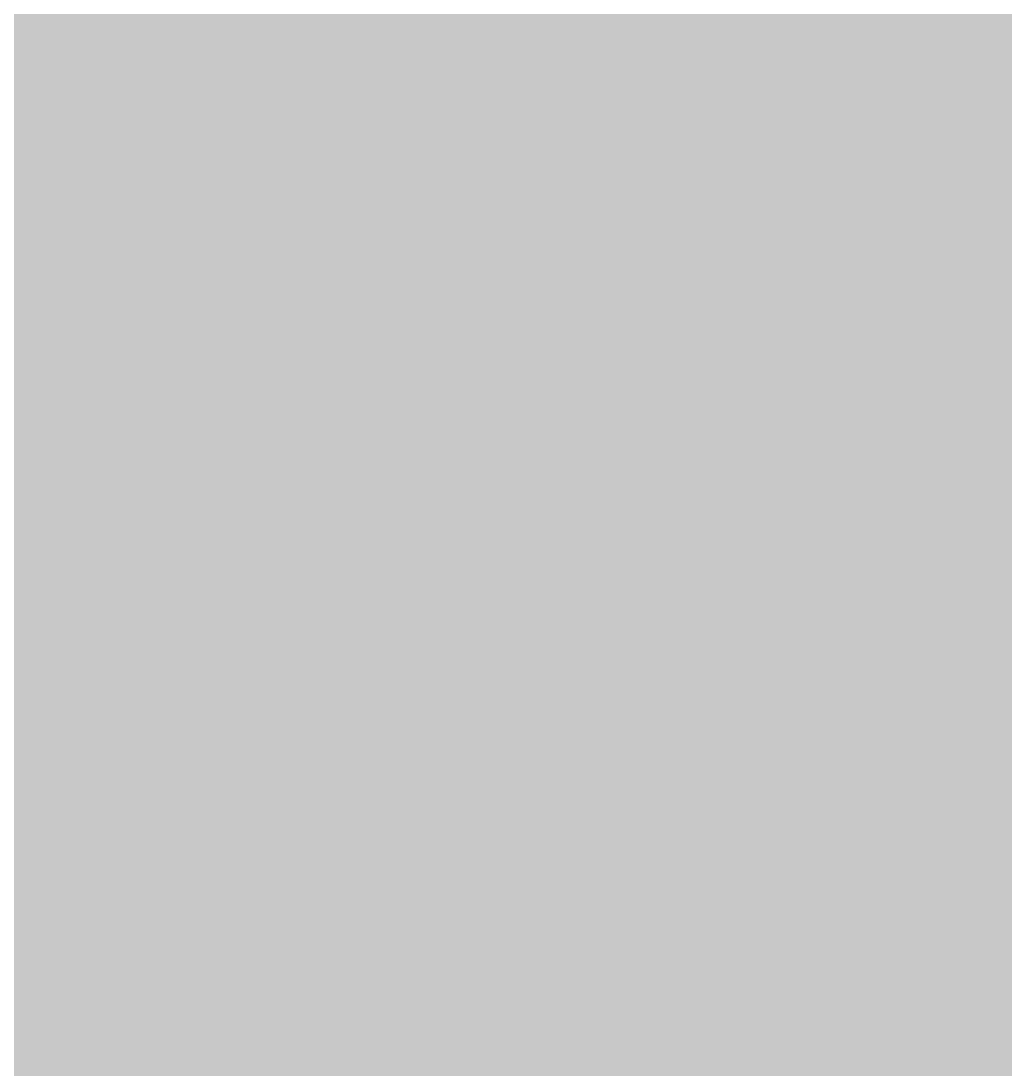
# Model space of a CAD drawing. Header units: millimetres. Extents: x 156921 to 159642, y 477538 to 479586.
# Drawn here: x 157711.0471 to 157711.2633, y 479103.7224 to 479103.9526 of the extents above; entities that cross this region are included whole.
import ezdxf

# ---------------------------------------------------------------- set-up
doc = ezdxf.new("R2010")
doc.units = ezdxf.units.MM
doc.header["$MEASUREMENT"] = 0
doc.layers.add('깎기비탈면&암선', color=30, linetype='Continuous')

msp = doc.modelspace()

# ---------------------------------------------------------------- hatches: boundary and pattern name
at = {"layer": '깎기비탈면&암선', "linetype": 'ByBlock', "lineweight": -3, "transparency": 33554512}
msp.add_hatch(color=191, dxfattribs=at).paths.add_polyline_path([(157788.2237, 479083.922), (157787.55, 479084.7449), (157786.8768, 479085.5688), (157786.1985, 479086.3825), (157785.4839, 479087.1322), (157784.7701, 479087.8829), (157784.0573, 479088.6344), (157783.3452, 479089.3867), (157782.6217, 479090.1188), (157781.8621, 479090.7878), (157781.0972, 479091.4468), (157780.3288, 479092.0999), (157779.5574, 479092.7472), (157778.7637, 479093.3556), (157777.9489, 479093.9274), (157777.1324, 479094.4965), (157776.3147, 479095.0631), (157775.5432, 479095.7089), (157774.7696, 479096.3508), (157773.9914, 479096.9843), (157773.1846, 479097.5686), (157772.3278, 479098.0674), (157771.4709, 479098.5659), (157770.6138, 479099.0643), (157769.7567, 479099.5624), (157768.8994, 479100.0603), (157768.0512, 479100.5736), (157767.2058, 479101.0919), (157766.3378, 479101.5714), (157765.1852, 479101.5693), (157764.1413, 479101.752), (157763.4313, 479102.5), (157763.3611, 479102.6263), (157762.7461, 479103.289), (157762.017, 479104.0035), (157761.2222, 479104.6068), (157760.4507, 479105.2493), (157759.683, 479105.8972), (157759.9261, 479106.3057), (157760.9837, 479106.1455), (157761.9477, 479105.8283), (157762.9135, 479105.5147), (157763.8731, 479105.1912), (157764.7099, 479104.905), (157764.8303, 479104.8638), (157765.6804, 479104.3555), (157766.3779, 479103.5892), (157767.2252, 479103.0761), (157769.0304, 479102.2373), (157769.9326, 479101.8181), (157770.835, 479101.399), (157771.7375, 479100.98), (157772.6397, 479100.5611), (157773.5408, 479100.1403), (157774.433, 479099.7044), (157775.3251, 479099.2687), (157776.2774, 479098.9365), (157777.1903, 479098.5367), (157777.2332, 479098.6104), (157776.4049, 479099.1552), (157775.6052, 479099.7487), (157774.741, 479100.2314), (157773.8913, 479100.7395), (157773.0414, 479101.2469), (157772.1911, 479101.7537), (157771.3407, 479102.2604), (157770.49, 479102.7662), (157769.6389, 479103.2717), (157768.7877, 479103.7767), (157767.936, 479104.2812), (157767.0843, 479104.7853), (157766.0722, 479105.0185), (157765.2075, 479105.5008), (157765.1272, 479105.6099), (157764.5668, 479106.3621), (157763.8754, 479107.1362), (157763.0672, 479107.7135), (157762.2939, 479108.3489), (157761.4785, 479108.9139), (157760.6292, 479109.4215), (157759.7847, 479109.9373), (157758.9467, 479110.4638), (157758.1027, 479110.9804), (157757.289, 479111.5473), (157756.4164, 479112.0165), (157755.5757, 479112.538), (157754.7549, 479113.0932), (157753.9484, 479113.672), (157753.1425, 479114.2512), (157752.3368, 479114.831), (157751.5315, 479115.4113), (157750.741, 479116.0159), (157749.9544, 479116.6268), (157749.1597, 479117.2239), (157748.3629, 479117.8175), (157747.5665, 479118.4117), (157746.7706, 479119.0063), (157745.9826, 479119.6136), (157745.194, 479120.22), (157744.3597, 479120.7513), (157743.5249, 479121.2813), (157742.6901, 479121.8118), (157741.8557, 479122.3425), (157740.881, 479122.6443), (157739.9287, 479122.9827), (157738.9758, 479123.3212), (157737.942, 479123.5277), (157736.8296, 479123.6076), (157735.7992, 479123.8214), (157734.8427, 479124.1562), (157734.0224, 479124.7117), (157733.2026, 479125.2678), (157732.3829, 479125.8243), (157731.5472, 479126.3548), (157730.7118, 479126.8858), (157729.8777, 479127.4186), (157729.0439, 479127.9519), (157728.2101, 479128.4856), (157727.3663, 479129.003), (157726.5188, 479129.5145), (157725.6958, 479130.065), (157724.821, 479130.533), (157723.933, 479130.9797), (157723.0451, 479131.4265), (157722.1572, 479131.8739), (157721.6505, 479132.119), (157720.7922, 479132.6289), (157719.9446, 479133.1393), (157719.1107, 479133.6768), (157718.3102, 479134.2616), (157717.5077, 479134.8437), (157716.7016, 479135.4203), (157715.8876, 479135.9859), (157715.0655, 479136.5398), (157714.2438, 479137.0944), (157713.4224, 479137.6492), (157712.6011, 479138.2045), (157711.7802, 479138.7604), (157710.9593, 479139.316), (157710.1383, 479139.8716), (157709.3056, 479140.4107), (157708.4562, 479140.9264), (157707.6039, 479141.4382), (157706.7024, 479141.8812), (157705.844, 479142.3847), (157705.0188, 479142.9348), (157704.194, 479143.4853), (157703.3694, 479144.0362), (157702.5451, 479144.5876), (157701.7209, 479145.139), (157700.99, 479145.8198), (157700.2537, 479146.4932), (157699.5175, 479147.166), (157698.7818, 479147.8397), (157698.0524, 479148.5217), (157697.3227, 479149.203), (157696.6157, 479149.9156), (157695.7743, 479150.4424), (157694.919, 479150.9504), (157694.0635, 479151.4578), (157693.2075, 479151.9649), (157692.356, 479152.4785), (157691.5059, 479152.9936), (157690.6591, 479153.514), (157689.8355, 479154.0656), (157689.0214, 479154.6306), (157688.2209, 479155.214), (157687.4506, 479155.8385), (157686.6805, 479156.4633), (157685.8828, 479157.0503), (157685.058, 479157.6002), (157684.233, 479158.1503), (157683.4248, 479158.723), (157682.6162, 479159.295), (157681.8073, 479159.867), (157680.9863, 479160.4222), (157680.1481, 479160.9546), (157679.3098, 479161.4867), (157678.4724, 479162.0202), (157677.6408, 479162.5615), (157676.8103, 479163.1042), (157676.0126, 479163.6912), (157675.2098, 479164.2714), (157674.349, 479164.7738), (157673.4607, 479165.2395), (157672.2106, 479165.2212), (157671.1109, 479165.405), (157670.2492, 479165.9076), (157669.4342, 479166.4727), (157668.6191, 479167.0386), (157668.0158, 479167.4838), (157667.8245, 479167.6397), (157667.0484, 479168.2739), (157666.2704, 479168.9052), (157665.3936, 479169.405), (157664.5447, 479169.942), (157663.6883, 479170.4688), (157662.5978, 479171.1235), (157661.7198, 479171.61), (157660.8417, 479172.0963), (157659.973, 479172.5967), (157659.1212, 479173.1221), (157658.2497, 479173.6182), (157657.2865, 479173.9782), (157656.321, 479174.335), (157655.33, 479174.6534), (157654.3355, 479174.9672), (157653.3386, 479175.277), (157652.3388, 479175.5829), (157651.3357, 479175.8836), (157650.3294, 479176.1795), (157649.3153, 479176.4639), (157648.3012, 479176.7485), (157647.2872, 479177.0331), (157646.2718, 479177.3154), (157642.9918, 479174.236), (157638.4587, 479167.5067), (157635.4752, 479161.2873), (157634.2062, 479159.4033), (157629.3392, 479153.968), (157627.0143, 479150.5165), (157627.6134, 479149.6161), (157628.1777, 479148.664), (157628.7496, 479147.7228), (157629.3286, 479146.7925), (157629.915, 479145.8731), (157630.5084, 479144.9642), (157631.1583, 479144.1388), (157631.8423, 479143.3646), (157632.5312, 479142.5974), (157633.2247, 479141.8369), (157633.923, 479141.0835), (157634.6641, 479140.3939), (157635.4146, 479139.7181), (157636.1868, 479139.0745), (157636.8792, 479138.3125), (157636.2406, 479137.3643), (157635.7998, 479136.7098), (157636.4745, 479135.9216), (157637.0735, 479135.0211), (157637.6849, 479134.1387), (157638.302, 479133.2649), (157638.9601, 479132.4519), (157639.7058, 479131.769), (157640.4274, 479131.0502), (157641.1436, 479130.3235), (157641.8907, 479129.6427), (157642.0703, 479129.4689), (157642.6488, 479128.961), (157643.6186, 479128.5881), (157644.5604, 479128.1742), (157645.5135, 479127.7774), (157646.4642, 479127.3771), (157647.466, 479127.0539), (157648.4631, 479126.724), (157650.1095, 479125.5447), (157650.9328, 479124.9546), (157651.7559, 479124.3645), (157652.5702, 479123.7613), (157652.3686, 479123.4581), (157651.116, 479123.4034), (157650.7945, 479122.9205), (157651.5966, 479122.2973), (157652.3896, 479121.6604), (157653.1832, 479121.0239), (157653.9675, 479120.3733), (157654.8084, 479119.8079), (157655.6767, 479119.284), (157656.5531, 479118.7726), (157657.4501, 479118.2922), (157658.3436, 479117.8069), (157659.2375, 479117.322), (157660.1313, 479116.8376), (157661.0218, 479116.348), (157662.4941, 479116.7449), (157663.6174, 479116.6118), (157664.5624, 479116.2074), (157665.5059, 479115.8008), (157666.4454, 479115.3887), (157667.346, 479114.9172), (157668.2468, 479114.4462), (157669.0237, 479113.7851), (157669.8198, 479113.1534), (157670.6446, 479112.5655), (157671.4708, 479111.9797), (157672.2976, 479111.3949), (157673.1017, 479110.7751), (157674.0533, 479110.3826), (157674.9838, 479109.958), (157675.9005, 479109.5125), (157676.8327, 479109.0912), (157677.737, 479108.6268), (157678.6428, 479108.165), (157679.5502, 479107.7058), (157680.4593, 479107.2491), (157681.3697, 479106.7951), (157682.2872, 479106.3524), (157683.2498, 479105.9802), (157684.2118, 479105.6072), (157685.9176, 479106.3995), (157686.8456, 479105.9757), (157687.7608, 479105.5318), (157688.6762, 479105.0884), (157689.5917, 479104.6454), (157690.5017, 479104.1944), (157691.4391, 479103.7862), (157692.3718, 479103.3714), (157693.3049, 479102.9572), (157694.2382, 479102.5436), (157695.175, 479102.1357), (157696.1201, 479101.7417), (157697.0355, 479101.3008), (157697.9642, 479100.8806), (157698.9019, 479100.4757), (157699.8507, 479100.0883), (157700.7478, 479099.619), (157701.646, 479099.1516), (157702.5451, 479098.6861), (157703.4455, 479098.2224), (157704.378, 479097.8106), (157705.3695, 479097.4932), (157706.3617, 479097.1776), (157707.3326, 479096.8284), (157708.3055, 479096.4827), (157709.2804, 479096.1404), (157710.2577, 479095.803), (157711.2275, 479095.4535), (157712.1785, 479095.0741), (157713.2461, 479094.8837), (157714.3239, 479094.7101), (157715.7216, 479095.0563), (157717.2516, 479095.6187), (157718.5881, 479095.8697), (157719.9236, 479096.1204), (157721.2577, 479096.3708), (157722.5907, 479096.621), (157723.9728, 479096.9528), (157725.3243, 479097.2371), (157726.6278, 479097.4443), (157727.8074, 479097.4508), (157728.9865, 479097.4573), (157730.1021, 479097.361), (157731.2142, 479097.2597), (157732.3258, 479097.1587), (157733.4368, 479097.0576), (157734.5475, 479096.9567), (157735.6574, 479096.856), (157736.752, 479096.7303), (157737.8251, 479096.5705), (157738.898, 479096.4111), (157739.9704, 479096.2513), (157741.0153, 479096.0471), (157742.056, 479095.8361), (157743.106, 479095.6418), (157744.1403, 479095.4221), (157745.1722, 479095.1986), (157746.2038, 479094.9754), (157747.2167, 479094.7217), (157748.2273, 479094.465), (157749.2377, 479094.2083), (157750.2759, 479093.9987), (157751.4714, 479094.0539), (157752.6661, 479094.1091), (157753.86, 479094.1642), (157755.0532, 479094.2194), (157756.2457, 479094.2746), (157757.6486, 479094.6863), (157759.0471, 479095.0926), (157760.1523, 479095.0046), (157760.9709, 479094.4327), (157761.7898, 479093.8609), (157762.6088, 479093.289), (157763.4277, 479092.7171), (157765.0659, 479091.5733), (157765.8839, 479090.999), (157766.6952, 479090.4136), (157767.6474, 479090.0685), (157768.5612, 479089.658), (157769.4748, 479089.2476), (157770.3884, 479088.8373), (157771.3019, 479088.427), (157772.2154, 479088.0168), (157773.1287, 479087.6067), (157774.1362, 479087.3589), (157775.2142, 479087.2334), (157776.2847, 479087.0959), (157777.2785, 479086.8265), (157778.2706, 479086.5548), (157779.2626, 479086.2834), (157780.2545, 479086.0121), (157781.2167, 479085.6897), (157782.1646, 479085.3431), (157783.1121, 479084.9966), (157784.0598, 479084.6503), (157785.0073, 479084.304), (157785.982, 479084.0057), (157786.9942, 479083.7733), (157788.023, 479083.5705)], flags=0)

doc.saveas('drawing.dxf')
